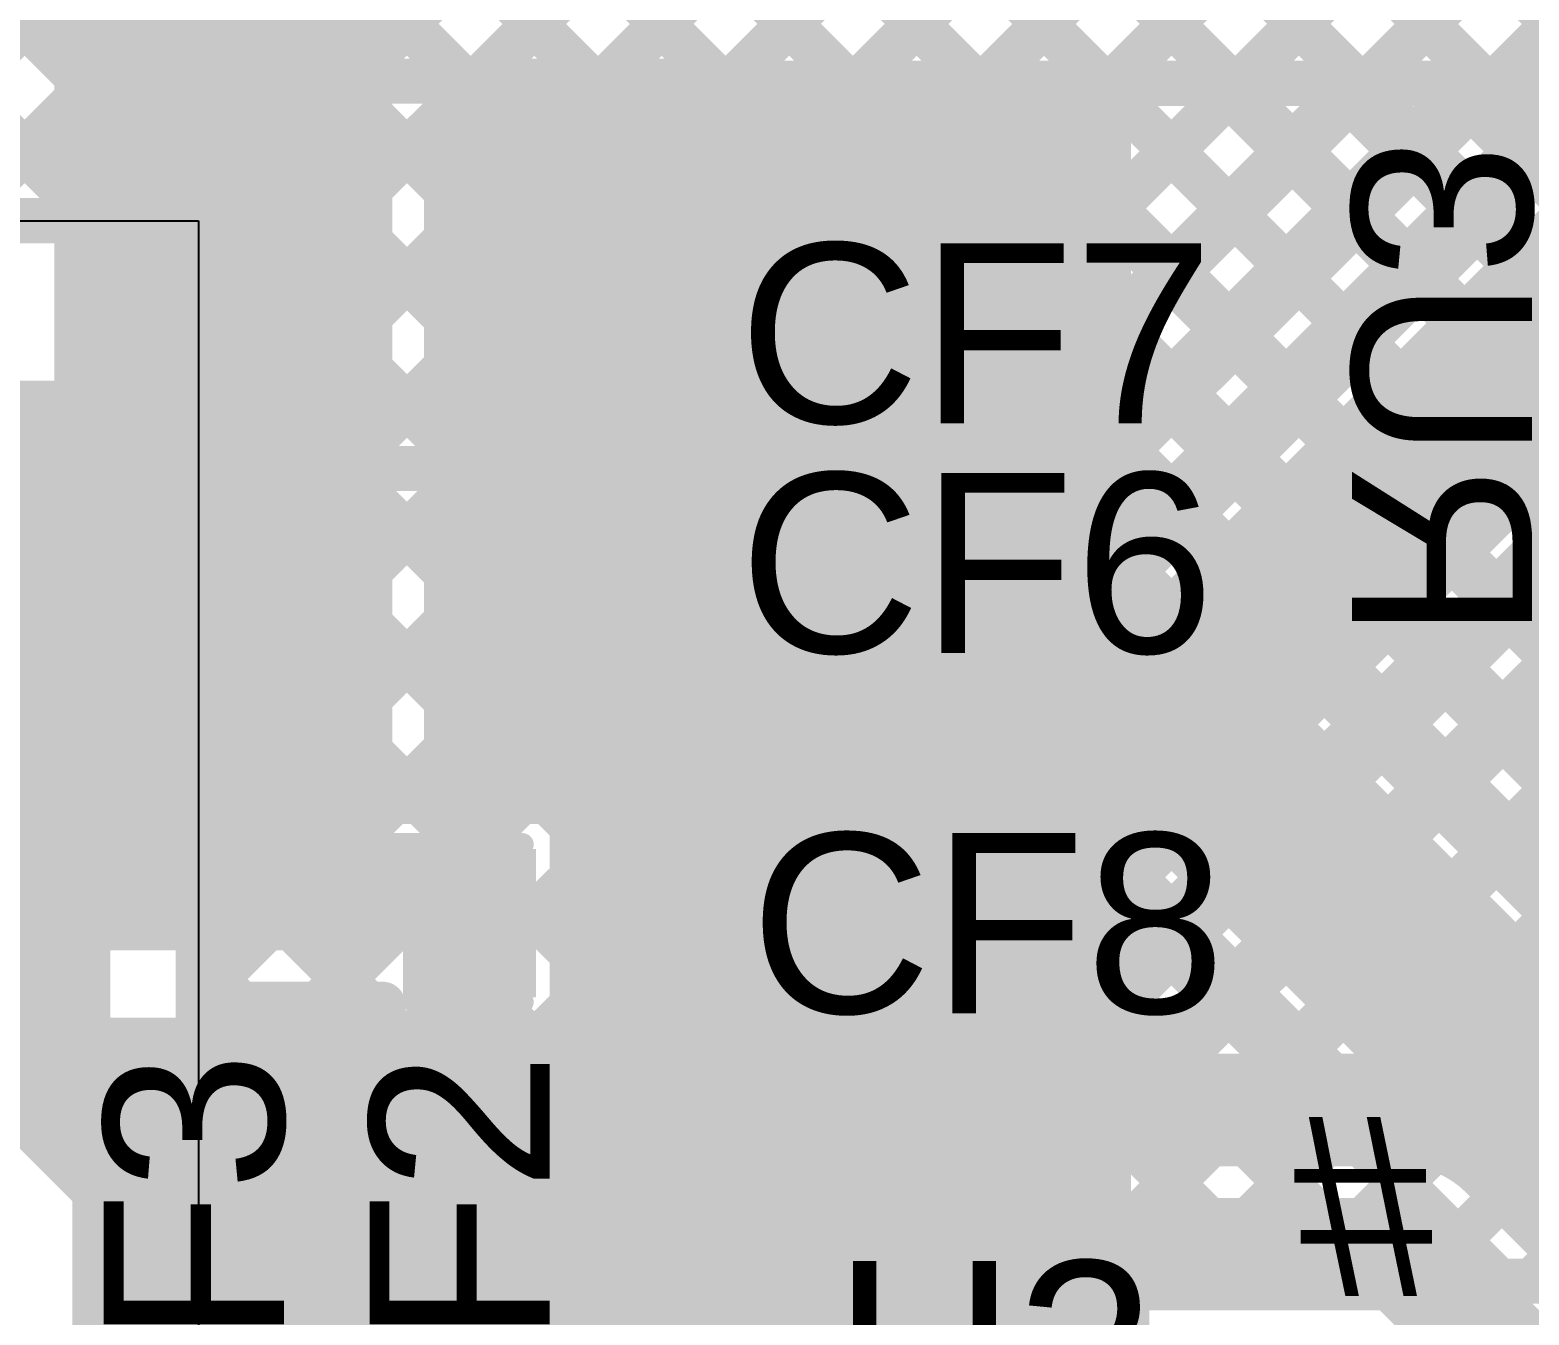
# Model space of a CAD drawing. Header units: millimetres. Extents: x -0.33 to 3.26, y -0.12 to 2.83.
# Drawn here: x 2.7056 to 3.0383, y 0.4115 to 0.6968 of the extents above; entities that cross this region are included whole.
import ezdxf

# ---------------------------------------------------------------- set-up
doc = ezdxf.new("R2010")
doc.units = ezdxf.units.MM
doc.header["$MEASUREMENT"] = 0
for name, color, linetype in [('BottomLayer', 5, 'Continuous'), ('BottomOverlay', 54, 'Continuous'), ('TopLayer', 1, 'Continuous'), ('TopOverlay', 2, 'Continuous'), ('TopPaste', 8, 'Continuous'), ('TopSolder', 216, 'Continuous'), ('ViaHoleLayer', 16, 'Continuous')]:
    doc.layers.add(name, color=color, linetype=linetype)
doc.styles.add('Arial', font='', dxfattribs={"height": 0.2})
doc.styles.get('Arial').set_extended_font_data('Arial')

# ---------------------------------------------------------------- blocks, each defined once
blk = doc.blocks.new('C__0402_55')
at = {"layer": 'TopLayer'}
for points in [[(-0.0275, -0.0125), (-0.0275, 0.0125), (-0.0095, 0.0125), (-0.0095, -0.0125)], [(0.0095, -0.0125), (0.0095, 0.0125), (0.0275, 0.0125), (0.0275, -0.0125)]]:
    blk.add_hatch(color=1, dxfattribs=at).paths.add_polyline_path(points)
at = {"layer": 'TopPaste'}
for points in [[(-0.0275, -0.0125), (-0.0275, 0.0125), (-0.0095, 0.0125), (-0.0095, -0.0125)], [(0.0095, -0.0125), (0.0095, 0.0125), (0.0275, 0.0125), (0.0275, -0.0125)]]:
    blk.add_hatch(color=8, dxfattribs=at).paths.add_polyline_path(points)
at = {"layer": 'TopSolder'}
for points in [[(-0.0315, -0.0165), (-0.0315, 0.0165), (-0.0055, 0.0165), (-0.0055, -0.0165)], [(0.0055, -0.0165), (0.0055, 0.0165), (0.0315, 0.0165), (0.0315, -0.0165)]]:
    blk.add_hatch(color=216, dxfattribs=at).paths.add_polyline_path(points)
at = {"layer": 'TopOverlay', "const_width": 0.005}
for points in [[(-0.0325, 0.0175), (-0.0085, 0.0175)], [(-0.0325, -0.0175), (-0.0325, 0.0175)], [(0.0085, 0.0175), (0.0325, 0.0175)], [(0.0325, -0.0175), (0.0325, 0.0175)], [(-0.0325, -0.0175), (-0.0085, -0.0175)], [(0.0085, -0.0175), (0.0325, -0.0175)]]:
    blk.add_lwpolyline(points, dxfattribs=at)
at = {"layer": 'TopOverlay', "const_width": 0.0025}
for points in [[(-0.03375, 0.0175, 1), (-0.03125, 0.0175, 1)], [(-0.03375, 0.0175, 1), (-0.03125, 0.0175, 1)], [(-0.00975, 0.0175, 1), (-0.00725, 0.0175, 1)], [(0.00725, 0.0175, 1), (0.00975, 0.0175, 1)], [(0.03125, 0.0175, 1), (0.03375, 0.0175, 1)], [(0.03125, 0.0175, 1), (0.03375, 0.0175, 1)], [(-0.03375, -0.0175, 1), (-0.03125, -0.0175, 1)], [(-0.03375, -0.0175, 1), (-0.03125, -0.0175, 1)], [(-0.00975, -0.0175, 1), (-0.00725, -0.0175, 1)], [(0.00725, -0.0175, 1), (0.00975, -0.0175, 1)], [(0.03125, -0.0175, 1), (0.03375, -0.0175, 1)], [(0.03125, -0.0175, 1), (0.03375, -0.0175, 1)]]:
    blk.add_lwpolyline(points, format="xyb", close=True, dxfattribs=at)
blk = doc.blocks.new('C__0805_82')
at = {"layer": 'TopLayer'}
for points in [[(-0.06, 0.03), (-0.02, 0.03), (-0.02, -0.03), (-0.06, -0.03)], [(0.02, 0.03), (0.06, 0.03), (0.06, -0.03), (0.02, -0.03)]]:
    blk.add_hatch(color=1, dxfattribs=at).paths.add_polyline_path(points)
at = {"layer": 'TopPaste'}
for points in [[(-0.06, 0.03), (-0.02, 0.03), (-0.02, -0.03), (-0.06, -0.03)], [(0.02, 0.03), (0.06, 0.03), (0.06, -0.03), (0.02, -0.03)]]:
    blk.add_hatch(color=8, dxfattribs=at).paths.add_polyline_path(points)
at = {"layer": 'TopSolder'}
for points in [[(-0.064, 0.034), (-0.016, 0.034), (-0.016, -0.034), (-0.064, -0.034)], [(0.016, 0.034), (0.064, 0.034), (0.064, -0.034), (0.016, -0.034)]]:
    blk.add_hatch(color=216, dxfattribs=at).paths.add_polyline_path(points)
at = {"layer": 'TopOverlay', "const_width": 0.01}
for points in [[(-0.067, -0.037), (-0.067, 0.037)], [(-0.067, 0.037), (0.067, 0.037)], [(0.067, -0.037), (0.067, 0.037)], [(-0.067, -0.037), (0.067, -0.037)]]:
    blk.add_lwpolyline(points, dxfattribs=at)
at = {"layer": 'TopOverlay', "const_width": 0.005}
for points in [[(-0.0695, 0.037, 1), (-0.0645, 0.037, 1)], [(-0.0695, 0.037, 1), (-0.0645, 0.037, 1)], [(0.0645, 0.037, 1), (0.0695, 0.037, 1)], [(0.0645, 0.037, 1), (0.0695, 0.037, 1)], [(-0.0695, -0.037, 1), (-0.0645, -0.037, 1)], [(-0.0695, -0.037, 1), (-0.0645, -0.037, 1)], [(0.0645, -0.037, 1), (0.0695, -0.037, 1)], [(0.0645, -0.037, 1), (0.0695, -0.037, 1)]]:
    blk.add_lwpolyline(points, format="xyb", close=True, dxfattribs=at)
blk = doc.blocks.new('C__0805_83')
at = {"layer": 'TopLayer'}
for points in [[(-0.06, 0.03), (-0.02, 0.03), (-0.02, -0.03), (-0.06, -0.03)], [(0.02, 0.03), (0.06, 0.03), (0.06, -0.03), (0.02, -0.03)]]:
    blk.add_hatch(color=1, dxfattribs=at).paths.add_polyline_path(points)
at = {"layer": 'TopPaste'}
for points in [[(-0.06, 0.03), (-0.02, 0.03), (-0.02, -0.03), (-0.06, -0.03)], [(0.02, 0.03), (0.06, 0.03), (0.06, -0.03), (0.02, -0.03)]]:
    blk.add_hatch(color=8, dxfattribs=at).paths.add_polyline_path(points)
at = {"layer": 'TopSolder'}
for points in [[(-0.064, 0.034), (-0.016, 0.034), (-0.016, -0.034), (-0.064, -0.034)], [(0.016, 0.034), (0.064, 0.034), (0.064, -0.034), (0.016, -0.034)]]:
    blk.add_hatch(color=216, dxfattribs=at).paths.add_polyline_path(points)
at = {"layer": 'TopOverlay', "const_width": 0.01}
for points in [[(-0.067, -0.037), (-0.067, 0.037)], [(-0.067, 0.037), (0.067, 0.037)], [(0.067, -0.037), (0.067, 0.037)], [(-0.067, -0.037), (0.067, -0.037)]]:
    blk.add_lwpolyline(points, dxfattribs=at)
at = {"layer": 'TopOverlay', "const_width": 0.005}
for points in [[(-0.0695, 0.037, 1), (-0.0645, 0.037, 1)], [(-0.0695, 0.037, 1), (-0.0645, 0.037, 1)], [(0.0645, 0.037, 1), (0.0695, 0.037, 1)], [(0.0645, 0.037, 1), (0.0695, 0.037, 1)], [(-0.0695, -0.037, 1), (-0.0645, -0.037, 1)], [(-0.0695, -0.037, 1), (-0.0645, -0.037, 1)], [(0.0645, -0.037, 1), (0.0695, -0.037, 1)], [(0.0645, -0.037, 1), (0.0695, -0.037, 1)]]:
    blk.add_lwpolyline(points, format="xyb", close=True, dxfattribs=at)

msp = doc.modelspace()

# ---------------------------------------------------------------- hatches: boundary and pattern name
at = {"layer": 'BottomLayer'}
h = msp.add_hatch(color=5, dxfattribs=at)
edge = h.paths.add_edge_path()
edge.add_arc((2.71901, 0.59277), 0.01181, 0, 360)
h = msp.add_hatch(color=5, dxfattribs=at)
edge = h.paths.add_edge_path()
edge.add_arc((2.84094, 0.4575), 0.01181, 0, 360)
at = {"layer": 'TopLayer'}
for points in [[(2.71094, 0.4925), (2.786, 0.4925), (2.786, 0.807), (2.71094, 0.807)], [(2.79779, 0.5265), (2.94894, 0.5265), (2.94894, 0.6865), (2.79779, 0.6865)], [(2.82526, 0.4655), (2.94994, 0.4655), (2.94994, 0.6865), (2.82526, 0.6865)], [(2.5, 0.4925), (2.78588, 0.4925), (2.78588, 0.619), (2.5, 0.619)], [(2.73894, 0.4925), (2.81394, 0.4925), (2.81394, 0.5185), (2.73894, 0.5185)], [(2.715, 0.3255), (2.94994, 0.3255), (2.94994, 0.4775), (2.715, 0.4775)]]:
    msp.add_hatch(color=1, dxfattribs=at).paths.add_polyline_path(points)
h = msp.add_hatch(color=1, dxfattribs=at)
edge = h.paths.add_edge_path()
edge.add_arc((2.71901, 0.59277), 0.01181, 0, 360)
h = msp.add_hatch(color=1, dxfattribs=at)
edge = h.paths.add_edge_path()
edge.add_arc((2.84094, 0.4575), 0.01181, 0, 360)
at = {"layer": 'ViaHoleLayer'}
h = msp.add_hatch(color=16, dxfattribs=at)
edge = h.paths.add_edge_path()
edge.add_arc((2.71901, 0.59277), 0.00591, 0, 360)
h = msp.add_hatch(color=16, dxfattribs=at)
edge = h.paths.add_edge_path()
edge.add_arc((2.84094, 0.4575), 0.00591, 0, 360)

# ---------------------------------------------------------------- linework, layer by layer
at = {"layer": 'BottomLayer'}
for p, q in [((2.41894, 0.6545), (2.74294, 0.6545)), ((2.74294, 0.6545), (2.74294, 0.2725))]:
    msp.add_line(p, q, dxfattribs=at)
for points, const_width in [([(2.59957, 0.77471), (2.71979, 0.6545)], 0.01), ([(2.62786, 0.77471), (2.95307, 0.4495)], 0.01), ([(2.65614, 0.77471), (2.98135, 0.4495)], 0.01), ([(2.66069, 0.6545), (2.7809, 0.77471)], 0.01), ([(2.68443, 0.77471), (3.00964, 0.4495)], 0.01), ([(2.68897, 0.6545), (2.80918, 0.77471)], 0.01), ([(2.71271, 0.77471), (3.199, 0.28842)], 0.01), ([(2.71725, 0.6545), (2.83747, 0.77471)], 0.01), ([(2.74099, 0.77471), (3.199, 0.31671)], 0.01), ([(2.74294, 0.51048), (3.00717, 0.77471)], 0.01), ([(2.74294, 0.56705), (2.9506, 0.77471)], 0.01), ([(2.74294, 0.4822), (3.03546, 0.77471)], 0.01), ([(2.74294, 0.6519), (2.86575, 0.77471)], 0.01), ([(2.74294, 0.62362), (2.89404, 0.77471)], 0.01), ([(2.74294, 0.59534), (2.92232, 0.77471)], 0.01), ([(2.74294, 0.53877), (2.97889, 0.77471)], 0.01), ([(2.76928, 0.77471), (3.199, 0.34499)], 0.01), ([(2.79756, 0.77471), (3.199, 0.37328)], 0.01), ([(2.82585, 0.77471), (3.0858, 0.51476)], 0.01), ([(2.85413, 0.77471), (3.08735, 0.5415)], 0.01), ([(2.88242, 0.77471), (3.0435, 0.61363)], 0.01), ([(2.9107, 0.77471), (3.05091, 0.6345)], 0.01), ([(2.93899, 0.77471), (3.0757, 0.638)], 0.01), ([(2.96727, 0.77471), (3.10159, 0.64039)], 0.01), ([(2.74656, 0.45753), (3.0435, 0.75447)], 0.01), ([(2.76681, 0.4495), (3.05853, 0.74121)], 0.01), ([(2.7951, 0.4495), (3.08581, 0.74021)], 0.01), ([(2.82338, 0.4495), (3.1051, 0.73122)], 0.01), ([(2.85167, 0.4495), (3.08519, 0.68303)], 0.01), ([(2.41894, 0.6545), (2.74294, 0.6545)], 0.01), ([(2.74294, 0.46115), (2.74294, 0.6545)], 0.01), ([(2.74294, 0.63134), (2.92479, 0.4495)], 0.01), ([(2.87995, 0.4495), (3.0435, 0.61305)], 0.01), ([(2.74294, 0.60306), (2.8965, 0.4495)], 0.01), ([(2.71094, 0.4585), (2.71094, 0.5865)], 0.025), ([(2.90823, 0.4495), (3.05123, 0.5925)], 0.01), ([(2.93652, 0.4495), (3.07602, 0.589)], 0.01), ([(2.9648, 0.4495), (3.09605, 0.58075)], 0.01), ([(2.74294, 0.57478), (2.86822, 0.4495)], 0.01), ([(2.74294, 0.54649), (2.83993, 0.4495)], 0.01), ([(2.99309, 0.4495), (3.08891, 0.54532)], 0.01), ([(2.74294, 0.51821), (2.81165, 0.4495)], 0.01), ([(3.0196, 0.44773), (3.08596, 0.51409)], 0.01), ([(3.03512, 0.43497), (3.09544, 0.49528)], 0.01), ([(2.74294, 0.48992), (2.78336, 0.4495)], 0.01), ([(2.71094, 0.4585), (2.74444, 0.425)], 0.025), ([(2.84094, 0.4575), (2.84144, 0.457)], 0.025), ([(2.84144, 0.457), (3.0237, 0.457)], 0.025), ([(3.0237, 0.457), (3.07394, 0.40675)], 0.025), ([(2.74294, 0.46164), (2.75508, 0.4495)], 0.01), ([(2.74294, 0.46115), (2.75459, 0.4495)], 0.01), ([(2.75459, 0.4495), (3.01044, 0.4495)], 0.01), ([(3.02779, 0.4423), (3.05924, 0.41085)], 0.01), ([(2.74444, 0.425), (3.01044, 0.425)], 0.025), ([(3.01044, 0.425), (3.04194, 0.3935)], 0.025)]:
    msp.add_lwpolyline(points, dxfattribs=dict(at, const_width=const_width))
for points, const_width in [([(2.71475, 0.6545, 1), (2.71975, 0.6545, 1)], 0.005), ([(2.71729, 0.6545, 1), (2.72229, 0.6545, 1)], 0.005), ([(2.74044, 0.6545, 1), (2.74544, 0.6545, 1)], 0.005), ([(2.74044, 0.6545, 1), (2.74544, 0.6545, 1)], 0.005), ([(2.74044, 0.6519, 1), (2.74544, 0.6519, 1)], 0.005), ([(2.74044, 0.63134, 1), (2.74544, 0.63134, 1)], 0.005), ([(2.74044, 0.62362, 1), (2.74544, 0.62362, 1)], 0.005), ([(2.74044, 0.60306, 1), (2.74544, 0.60306, 1)], 0.005), ([(2.70469, 0.5865, 1), (2.71719, 0.5865, 1)], 0.0125), ([(2.74044, 0.59534, 1), (2.74544, 0.59534, 1)], 0.005), ([(2.74044, 0.57478, 1), (2.74544, 0.57478, 1)], 0.005), ([(2.74044, 0.56705, 1), (2.74544, 0.56705, 1)], 0.005), ([(2.74044, 0.54649, 1), (2.74544, 0.54649, 1)], 0.005), ([(2.74044, 0.53877, 1), (2.74544, 0.53877, 1)], 0.005), ([(2.74044, 0.51821, 1), (2.74544, 0.51821, 1)], 0.005), ([(2.74044, 0.51048, 1), (2.74544, 0.51048, 1)], 0.005), ([(2.74044, 0.48992, 1), (2.74544, 0.48992, 1)], 0.005), ([(2.74044, 0.4822, 1), (2.74544, 0.4822, 1)], 0.005), ([(2.70469, 0.4585, 1), (2.71719, 0.4585, 1)], 0.0125), ([(2.70469, 0.4585, 1), (2.71719, 0.4585, 1)], 0.0125), ([(2.83469, 0.4575, 1), (2.84719, 0.4575, 1)], 0.0125), ([(2.83519, 0.457, 1), (2.84769, 0.457, 1)], 0.0125), ([(2.83519, 0.457, 1), (2.84769, 0.457, 1)], 0.0125), ([(3.01745, 0.457, 1), (3.02995, 0.457, 1)], 0.0125), ([(3.01745, 0.457, 1), (3.02995, 0.457, 1)], 0.0125), ([(2.74044, 0.46164, 1), (2.74544, 0.46164, 1)], 0.005), ([(2.74044, 0.46115, 1), (2.74544, 0.46115, 1)], 0.005), ([(2.74044, 0.46115, 1), (2.74544, 0.46115, 1)], 0.005), ([(2.74406, 0.45753, 1), (2.74906, 0.45753, 1)], 0.005), ([(2.75209, 0.4495, 1), (2.75709, 0.4495, 1)], 0.005), ([(2.75209, 0.4495, 1), (2.75709, 0.4495, 1)], 0.005), ([(2.75258, 0.4495, 1), (2.75758, 0.4495, 1)], 0.005), ([(2.76431, 0.4495, 1), (2.76931, 0.4495, 1)], 0.005), ([(2.78086, 0.4495, 1), (2.78586, 0.4495, 1)], 0.005), ([(2.7926, 0.4495, 1), (2.7976, 0.4495, 1)], 0.005), ([(2.80915, 0.4495, 1), (2.81415, 0.4495, 1)], 0.005), ([(2.82088, 0.4495, 1), (2.82588, 0.4495, 1)], 0.005), ([(2.83743, 0.4495, 1), (2.84243, 0.4495, 1)], 0.005), ([(2.84917, 0.4495, 1), (2.85417, 0.4495, 1)], 0.005), ([(2.86572, 0.4495, 1), (2.87072, 0.4495, 1)], 0.005), ([(2.87745, 0.4495, 1), (2.88245, 0.4495, 1)], 0.005), ([(2.894, 0.4495, 1), (2.899, 0.4495, 1)], 0.005), ([(2.90573, 0.4495, 1), (2.91073, 0.4495, 1)], 0.005), ([(2.92229, 0.4495, 1), (2.92729, 0.4495, 1)], 0.005), ([(2.93402, 0.4495, 1), (2.93902, 0.4495, 1)], 0.005), ([(2.95057, 0.4495, 1), (2.95557, 0.4495, 1)], 0.005), ([(2.9623, 0.4495, 1), (2.9673, 0.4495, 1)], 0.005), ([(2.97885, 0.4495, 1), (2.98385, 0.4495, 1)], 0.005), ([(2.99059, 0.4495, 1), (2.99559, 0.4495, 1)], 0.005), ([(3.00714, 0.4495, 1), (3.01214, 0.4495, 1)], 0.005), ([(3.00794, 0.4495, 1), (3.01294, 0.4495, 1)], 0.005), ([(3.00794, 0.4495, 1), (3.01294, 0.4495, 1)], 0.005), ([(3.00794, 0.4495, 1), (3.01294, 0.4495, 1)], 0.005), ([(3.0171, 0.44773, 1), (3.0221, 0.44773, 1)], 0.005), ([(3.02527, 0.44232, 1), (3.03027, 0.44232, 1)], 0.005), ([(3.02529, 0.4423, 1), (3.03029, 0.4423, 1)], 0.005), ([(3.02529, 0.4423, 1), (3.03029, 0.4423, 1)], 0.005), ([(3.03262, 0.43497, 1), (3.03762, 0.43497, 1)], 0.005), ([(2.73819, 0.425, 1), (2.75069, 0.425, 1)], 0.0125), ([(2.73819, 0.425, 1), (2.75069, 0.425, 1)], 0.0125), ([(3.00419, 0.425, 1), (3.01669, 0.425, 1)], 0.0125), ([(3.00419, 0.425, 1), (3.01669, 0.425, 1)], 0.0125)]:
    msp.add_lwpolyline(points, format="xyb", close=True, dxfattribs=dict(at, const_width=const_width))
at = {"layer": 'BottomLayer', "const_width": 0.01}
for points in [[(3.01044, 0.4495, -0.198912), (3.02777, 0.44232)], [(3.01044, 0.4495, -0.199267), (3.02779, 0.4423)]]:
    msp.add_lwpolyline(points, format="xyb", dxfattribs=at)
at = {"layer": 'TopLayer'}
for p, q in [((2.41894, 0.6545), (2.74294, 0.6545)), ((2.74294, 0.6545), (2.74294, 0.2725))]:
    msp.add_line(p, q, dxfattribs=at)
at = {"layer": 'TopLayer', "const_width": 0.01}
for points in [[(2.74294, 0.37755), (3.05039, 0.685)], [(2.74294, 0.3521), (3.07585, 0.685)], [(2.798, 0.5305), (2.798, 0.685)], [(2.798, 0.685), (3.08505, 0.685)], [(2.798, 0.6108), (2.8722, 0.685)], [(2.798, 0.58535), (2.89765, 0.685)], [(2.798, 0.66171), (2.82129, 0.685)], [(2.798, 0.63626), (2.84674, 0.685)], [(2.798, 0.55989), (2.92311, 0.685)], [(2.798, 0.53443), (2.94857, 0.685)], [(2.81656, 0.685), (3.14238, 0.35918)], [(2.81952, 0.5305), (2.97402, 0.685)], [(2.82594, 0.51146), (2.99948, 0.685)], [(2.82594, 0.48601), (3.02493, 0.685)], [(2.84202, 0.685), (3.16784, 0.35918)], [(2.86748, 0.685), (3.201, 0.35148)], [(2.89293, 0.685), (3.201, 0.37693)], [(2.91839, 0.685), (3.08512, 0.51827)], [(2.94384, 0.685), (3.08735, 0.5415)], [(2.9693, 0.685), (3.0969, 0.5574)], [(2.99475, 0.685), (3.08908, 0.59067)], [(3.02021, 0.685), (3.08644, 0.61877)], [(2.798, 0.67811), (3.05711, 0.419)], [(2.74294, 0.32664), (3.08803, 0.67173)], [(2.74294, 0.30119), (3.09872, 0.65696)], [(2.798, 0.65265), (3.03165, 0.419)], [(2.798, 0.6272), (3.0047, 0.4205)], [(2.76521, 0.298), (3.08663, 0.61942)], [(2.798, 0.60174), (2.97924, 0.4205)], [(2.79017, 0.2975), (3.08737, 0.5947)], [(2.81562, 0.2975), (3.09747, 0.57935)], [(2.798, 0.57629), (2.95379, 0.4205)], [(2.798, 0.55083), (2.81833, 0.5305)], [(2.96408, 0.4205), (3.08891, 0.54533)], [(2.798, 0.5305), (2.82594, 0.5305)], [(2.82594, 0.4805), (2.82594, 0.5305)], [(2.82594, 0.52289), (2.94906, 0.39977)], [(2.98954, 0.4205), (3.08545, 0.51641)], [(3.01499, 0.4205), (3.093, 0.49851)], [(2.82594, 0.49743), (2.94906, 0.37431)], [(3.03895, 0.419), (3.10586, 0.48592)], [(2.74294, 0.45392), (2.76952, 0.4805)], [(2.74294, 0.4805), (2.78388, 0.4805)], [(2.74294, 0.4805), (2.78388, 0.4805)], [(2.74294, 0.4805), (2.78388, 0.4805)], [(2.74294, 0.298), (2.74294, 0.4805)], [(2.74294, 0.47861), (2.89105, 0.3305)], [(2.76651, 0.4805), (2.91651, 0.3305)], [(2.78388, 0.474), (2.78388, 0.4805)], [(2.82588, 0.474), (2.82588, 0.4805)], [(2.74294, 0.42846), (2.78848, 0.474)], [(2.74294, 0.40301), (2.81393, 0.474)], [(2.78388, 0.474), (2.82588, 0.474)], [(2.79846, 0.474), (2.94196, 0.3305)], [(2.82392, 0.474), (2.99408, 0.30384)], [(2.74294, 0.45315), (2.86559, 0.3305)], [(2.74294, 0.4277), (2.86206, 0.30858)], [(2.94906, 0.4205), (3.02856, 0.4205)], [(2.94906, 0.359), (2.94906, 0.4205)], [(3.02856, 0.419), (3.06294, 0.419)]]:
    msp.add_lwpolyline(points, dxfattribs=at)
at = {"layer": 'TopLayer', "const_width": 0.005}
for points in [[(2.7955, 0.685, 1), (2.8005, 0.685, 1)], [(2.7955, 0.685, 1), (2.8005, 0.685, 1)], [(2.81406, 0.685, 1), (2.81906, 0.685, 1)], [(2.81879, 0.685, 1), (2.82379, 0.685, 1)], [(2.83952, 0.685, 1), (2.84452, 0.685, 1)], [(2.84424, 0.685, 1), (2.84924, 0.685, 1)], [(2.86498, 0.685, 1), (2.86998, 0.685, 1)], [(2.8697, 0.685, 1), (2.8747, 0.685, 1)], [(2.89043, 0.685, 1), (2.89543, 0.685, 1)], [(2.89515, 0.685, 1), (2.90015, 0.685, 1)], [(2.91589, 0.685, 1), (2.92089, 0.685, 1)], [(2.92061, 0.685, 1), (2.92561, 0.685, 1)], [(2.94134, 0.685, 1), (2.94634, 0.685, 1)], [(2.94607, 0.685, 1), (2.95107, 0.685, 1)], [(2.9668, 0.685, 1), (2.9718, 0.685, 1)], [(2.97152, 0.685, 1), (2.97652, 0.685, 1)], [(2.99225, 0.685, 1), (2.99725, 0.685, 1)], [(2.99698, 0.685, 1), (3.00198, 0.685, 1)], [(3.01771, 0.685, 1), (3.02271, 0.685, 1)], [(3.02243, 0.685, 1), (3.02743, 0.685, 1)], [(2.7955, 0.67811, 1), (2.8005, 0.67811, 1)], [(2.7955, 0.66171, 1), (2.8005, 0.66171, 1)], [(2.7955, 0.65265, 1), (2.8005, 0.65265, 1)], [(2.7955, 0.63626, 1), (2.8005, 0.63626, 1)], [(2.7955, 0.6272, 1), (2.8005, 0.6272, 1)], [(2.7955, 0.6108, 1), (2.8005, 0.6108, 1)], [(2.7955, 0.60174, 1), (2.8005, 0.60174, 1)], [(2.7955, 0.58535, 1), (2.8005, 0.58535, 1)], [(2.7955, 0.57629, 1), (2.8005, 0.57629, 1)], [(2.7955, 0.55989, 1), (2.8005, 0.55989, 1)], [(2.7955, 0.55083, 1), (2.8005, 0.55083, 1)], [(2.7955, 0.53443, 1), (2.8005, 0.53443, 1)], [(2.7955, 0.5305, 1), (2.8005, 0.5305, 1)], [(2.7955, 0.5305, 1), (2.8005, 0.5305, 1)], [(2.81583, 0.5305, 1), (2.82083, 0.5305, 1)], [(2.81702, 0.5305, 1), (2.82202, 0.5305, 1)], [(2.82344, 0.5305, 1), (2.82844, 0.5305, 1)], [(2.82344, 0.5305, 1), (2.82844, 0.5305, 1)], [(2.82344, 0.52289, 1), (2.82844, 0.52289, 1)], [(2.82344, 0.51146, 1), (2.82844, 0.51146, 1)], [(2.82344, 0.49743, 1), (2.82844, 0.49743, 1)], [(2.82344, 0.48601, 1), (2.82844, 0.48601, 1)], [(2.74044, 0.4805, 1), (2.74544, 0.4805, 1)], [(2.74044, 0.4805, 1), (2.74544, 0.4805, 1)], [(2.74044, 0.4805, 1), (2.74544, 0.4805, 1)], [(2.74044, 0.4805, 1), (2.74544, 0.4805, 1)], [(2.74044, 0.47861, 1), (2.74544, 0.47861, 1)], [(2.76401, 0.4805, 1), (2.76901, 0.4805, 1)], [(2.76702, 0.4805, 1), (2.77202, 0.4805, 1)], [(2.78138, 0.4805, 1), (2.78638, 0.4805, 1)], [(2.78138, 0.4805, 1), (2.78638, 0.4805, 1)], [(2.78138, 0.4805, 1), (2.78638, 0.4805, 1)], [(2.78138, 0.4805, 1), (2.78638, 0.4805, 1)], [(2.82338, 0.4805, 1), (2.82838, 0.4805, 1)], [(2.82344, 0.4805, 1), (2.82844, 0.4805, 1)], [(2.78138, 0.474, 1), (2.78638, 0.474, 1)], [(2.78138, 0.474, 1), (2.78638, 0.474, 1)], [(2.78598, 0.474, 1), (2.79098, 0.474, 1)], [(2.79596, 0.474, 1), (2.80096, 0.474, 1)], [(2.81143, 0.474, 1), (2.81643, 0.474, 1)], [(2.82142, 0.474, 1), (2.82642, 0.474, 1)], [(2.82338, 0.474, 1), (2.82838, 0.474, 1)], [(2.82338, 0.474, 1), (2.82838, 0.474, 1)], [(2.74044, 0.45392, 1), (2.74544, 0.45392, 1)], [(2.74044, 0.45315, 1), (2.74544, 0.45315, 1)], [(2.74044, 0.42846, 1), (2.74544, 0.42846, 1)], [(2.74044, 0.4277, 1), (2.74544, 0.4277, 1)], [(2.94656, 0.4205, 1), (2.95156, 0.4205, 1)], [(2.94656, 0.4205, 1), (2.95156, 0.4205, 1)], [(2.95129, 0.4205, 1), (2.95629, 0.4205, 1)], [(2.96158, 0.4205, 1), (2.96658, 0.4205, 1)], [(2.97674, 0.4205, 1), (2.98174, 0.4205, 1)], [(2.98704, 0.4205, 1), (2.99204, 0.4205, 1)], [(3.0022, 0.4205, 1), (3.0072, 0.4205, 1)], [(3.01249, 0.4205, 1), (3.01749, 0.4205, 1)], [(3.02606, 0.4205, 1), (3.03106, 0.4205, 1)], [(3.02606, 0.419, 1), (3.03106, 0.419, 1)], [(3.02915, 0.419, 1), (3.03415, 0.419, 1)], [(3.03645, 0.419, 1), (3.04145, 0.419, 1)]]:
    msp.add_lwpolyline(points, format="xyb", close=True, dxfattribs=at)

# ---------------------------------------------------------------- block references
for name, p in [('C__0805_82', (2.78494, 0.6485)), ('C__0805_83', (2.78588, 0.5625)), ('C__0402_55', (2.82338, 0.4985))]:
    msp.add_blockref(name, p)

# ---------------------------------------------------------------- texts
at = {"layer": 'BottomOverlay', "style": 'Arial', "text_generation_flag": 2}
msp.add_text('RU3', height=0.04, rotation=270, dxfattribs=at).set_placement((2.999, 0.561))
at = {"layer": 'TopOverlay', "style": 'Arial'}
for s, p in [('CF7', (2.86278, 0.6095)), ('CF6', (2.86294, 0.5585)), ('CF8', (2.86538, 0.4785)), ('U2', (2.88394, 0.3835))]:
    msp.add_text(s, height=0.04, dxfattribs=at).set_placement(p)
for s, p in [('CF3', (2.76194, 0.3645)), ('CF2', (2.82094, 0.3645))]:
    msp.add_text(s, height=0.04, rotation=90, dxfattribs=at).set_placement(p)
at = {"layer": 'TopOverlay', "style": 'Arial', "text_generation_flag": 2}
msp.add_text('#', height=0.04, rotation=180, dxfattribs=at).set_placement((2.986, 0.4555))

doc.saveas('drawing.dxf')
